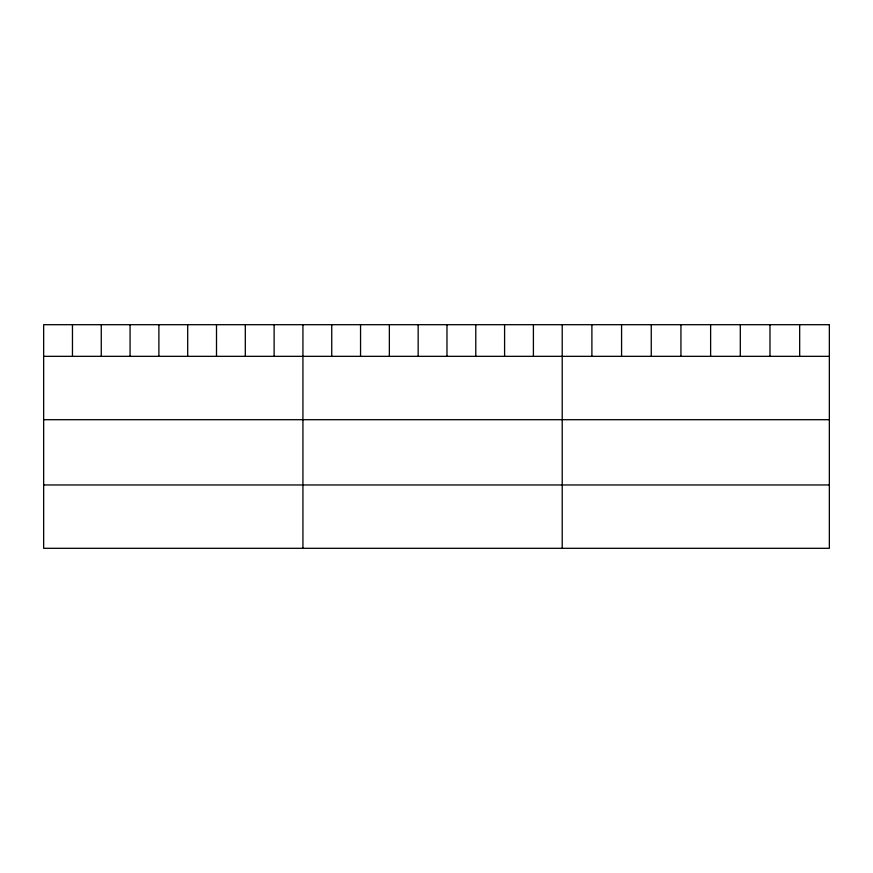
<?xml version="1.0" encoding="UTF-8"?>
<svg xmlns="http://www.w3.org/2000/svg" width="873" height="873" viewBox="0 0 873 873"><rect width="100%" height="100%" fill="white"/><g stroke="black" fill="none" stroke-linecap="round" stroke-linejoin="round"><path stroke-width="1.31" d="M43.65 356.337L829.35 356.337M43.65 419.695L829.35 419.695M43.65 484.962L829.35 484.962M799.668 324.691L799.668 356.337M769.986 324.691L769.986 356.337M740.304 324.691L740.304 356.337M710.622 324.691L710.622 356.337M680.94 324.691L680.94 356.337M651.258 324.691L651.258 356.337M621.576 324.691L621.576 356.337M591.894 324.691L591.894 356.337M562.212 324.691L562.212 548.309M533.403 324.691L533.403 356.337M504.594 324.691L504.594 356.337M475.785 324.691L475.785 356.337M446.976 324.691L446.976 356.337M418.167 324.691L418.167 356.337M389.358 324.691L389.358 356.337M360.549 324.691L360.549 356.337M331.74 324.691L331.74 356.337M302.931 324.691L302.931 548.309M274.122 324.691L274.122 356.337M245.313 324.691L245.313 356.337M216.504 324.691L216.504 356.337M187.695 324.691L187.695 356.337M158.886 324.691L158.886 356.337M130.077 324.691L130.077 356.337M101.268 324.691L101.268 356.337M72.459 324.691L72.459 356.337M829.35 324.691L43.65 324.691L43.65 548.309L829.35 548.309L829.35 324.691"/></g></svg>
